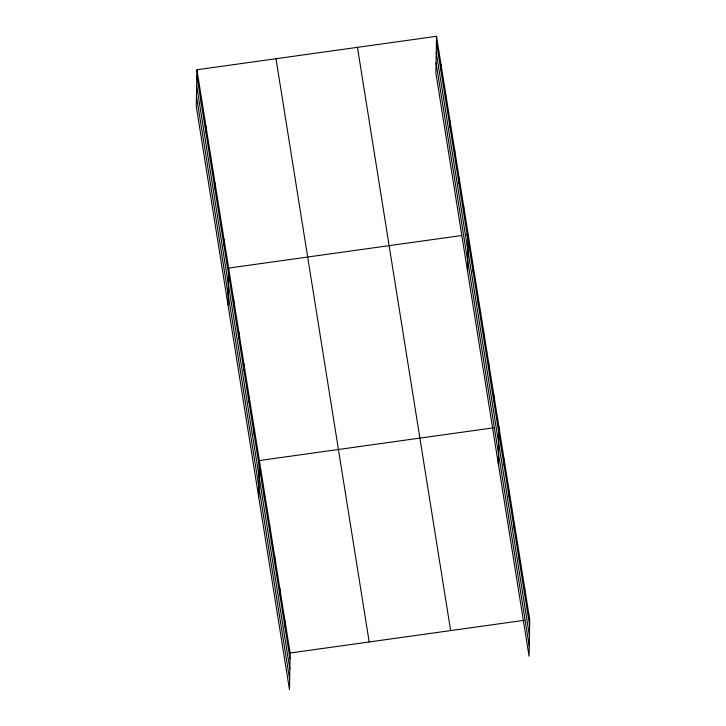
<?xml version="1.0" encoding="UTF-8"?>
<svg xmlns="http://www.w3.org/2000/svg" width="726" height="726" viewBox="0 0 726 726"><rect width="100%" height="100%" fill="white"/><g stroke="black" fill="none" stroke-linecap="round" stroke-linejoin="round"><path stroke-width="1.09" d="M196.927 69.769L196.292 106.459L289.483 689.7L290.128 653.01L196.927 69.769L436.517 36.3L529.708 619.541L529.072 656.231L435.872 72.99L436.517 36.3M201.356 104.009L201.456 98.101M205.875 132.341L205.984 126.433M210.404 160.673L210.513 154.756M214.932 188.996L215.032 183.088M219.461 217.328L219.561 211.411M223.989 245.651L224.089 239.743M227.973 304.766L228.617 268.075L461.609 235.523M233.636 306.063L233.745 300.147M238.763 338.144L238.872 332.227M243.891 370.215L243.99 364.307M249.018 402.295L249.118 396.387M254.145 434.375L254.245 428.467M258.728 497.228L259.373 460.538L493.462 427.832M264.391 498.526L264.5 492.618M269.518 530.606L269.627 524.698M274.646 562.686L274.746 556.778M279.773 594.766L279.873 588.85M284.901 626.837L285 620.93M440.936 70.54L441.036 64.632M445.465 98.872L445.564 92.955M449.993 127.195L450.093 121.287M454.521 155.527L454.621 149.61M459.041 183.85L459.15 177.943M463.569 212.183L463.678 206.275M467.562 271.288L468.197 234.598L466.001 234.906M473.225 272.586L473.325 266.678M478.352 304.666L478.452 298.758M483.48 336.746L483.58 330.838M488.598 368.826L488.707 362.909M493.725 400.897L493.834 394.989M498.317 463.76L498.953 427.07M503.98 465.057L504.08 459.15M509.107 497.138L509.207 491.221M514.235 529.218L514.335 523.301M519.353 561.289L519.462 555.381M524.481 593.369L524.589 587.461M290.128 653.01L524.217 620.303M436.408 42.208L529.608 625.449M436.235 52.372L529.435 635.604M436.054 62.835L529.245 646.067M357.446 47.344L450.646 630.585M275.989 58.724L369.189 641.965M196.828 75.686L290.028 658.918M196.646 85.84L289.846 669.082M196.465 96.304L289.665 679.545"/></g></svg>
